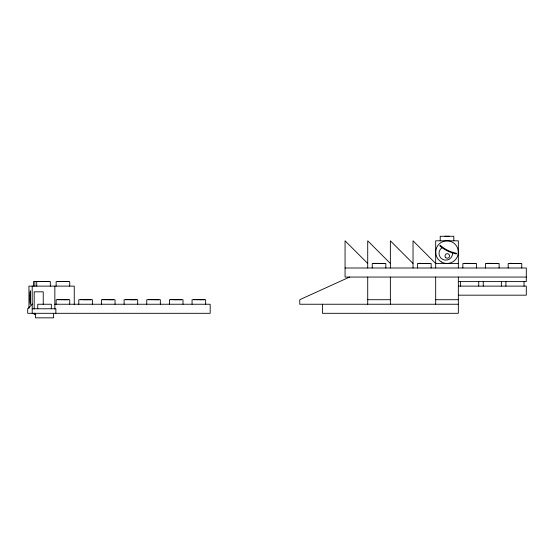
<?xml version="1.0" encoding="UTF-8"?>
<svg xmlns="http://www.w3.org/2000/svg" width="554" height="554" viewBox="0 0 554 554"><rect width="100%" height="100%" fill="white"/><g stroke="black" fill="none" stroke-linecap="round" stroke-linejoin="round"><path stroke-width="0.83" d="M30.117 298.558L30.117 296.563M30.131 297.283L30.117 295.912M30.138 296.189L30.124 295.275M30.138 295.656L30.193 292.228M30.145 295.144L30.221 290.774L30.262 291.162M30.262 303.959L30.228 304.354L30.145 299.984M32.471 304.007L27.7 308.772L27.7 313.308L210.188 313.308L210.188 304.243L54.756 304.243M442.694 247.306L442.016 247.7A6.793 6.793 0 0 0 442.591 259.341A6.793 6.793 0 0 0 452.59 253.351L452.493 252.264M349.588 277.055L299.749 299.714L299.749 304.243L458.338 304.243M373.715 263.351L376.381 263.351M419.025 263.351L421.691 263.351M464.335 263.351L467.001 263.351M467.424 263.351L469.896 263.351M486.987 263.351L489.66 263.351M492.603 263.351L490.2 263.351M509.645 263.351L512.312 263.351M458.338 263.462L435.679 263.462L413.028 240.81L413.028 267.998M345.059 267.998L526.3 267.998L526.3 281.605L458.338 281.605M526.3 277.055L345.059 277.055L345.059 240.81L367.718 263.462M34.944 281.474L48.87 281.584M57.602 281.474L60.268 281.474M63.163 281.474L60.774 281.584M458.338 286.12L526.3 286.12L526.3 295.178L458.338 295.178M57.602 299.596L60.268 299.596M63.163 299.596L60.774 299.714M80.254 299.596L82.927 299.596M102.912 299.596L105.579 299.596M106.001 299.714L108.529 299.596M125.564 299.596L128.237 299.596M128.66 299.596L131.18 299.714M148.223 299.596L150.889 299.596M153.804 299.596L151.311 299.714M170.874 299.596L173.547 299.596M193.533 299.596L196.199 299.596M199.149 299.596L196.622 299.714M367.718 299.714L390.369 299.714M435.679 299.714L458.338 299.714M32.194 308.772L55.864 308.772L55.864 313.308M35.83 314.478L34.182 314.478L34.182 313.142M413.028 263.462L390.369 240.81L390.369 267.998M390.369 263.462L367.718 240.81L367.718 267.998M30.193 302.893L30.138 299.472M30.138 298.938L30.124 299.853M30.117 299.215L30.131 297.837M524.036 281.584L524.036 286.134M521.764 267.998L521.764 263.462L508.177 263.462L508.177 267.998M520.317 263.462L518.544 263.462M518.059 263.462L515.615 263.462M515.206 263.462L512.734 263.462M505.913 281.584L505.913 286.134M501.377 281.584L501.377 286.134M499.112 267.998L499.112 263.462L485.526 263.462L485.526 267.998M497.665 263.462L495.892 263.462M495.401 263.462L492.956 263.462M483.254 281.584L483.254 286.134M478.725 281.584L478.725 286.134M476.454 267.998L476.454 263.462L462.867 263.462L462.867 267.998M475.007 263.462L473.234 263.462M472.749 263.462L470.304 263.462M460.603 281.584L460.603 286.134M458.338 267.998L458.338 240.81L435.679 240.81L435.679 267.998M458.338 277.055L458.338 313.308L322.407 313.308L322.407 304.243M453.802 240.81L453.802 236.274L440.215 236.274L440.215 240.81M449.079 236.274L444.931 236.274M435.679 277.055L435.679 304.243M431.144 267.998L431.144 263.462L417.557 263.462L417.557 267.998M429.696 263.462L427.923 263.462M427.439 263.462L424.994 263.462M424.586 263.462L422.113 263.462M390.369 277.055L390.369 304.243M385.833 267.998L385.833 263.462L372.246 263.462L372.246 267.998M384.386 263.462L382.613 263.462M382.128 263.462L379.684 263.462M379.296 263.462L376.921 263.351M367.718 277.055L367.718 304.243M205.652 304.243L205.652 299.714L192.065 299.714L192.065 304.243M204.204 299.714L202.432 299.714M201.947 299.714L199.502 299.714M183 304.243L183 299.714L169.413 299.714L169.413 304.243M181.553 299.714L179.78 299.714M179.288 299.714L176.844 299.714M176.456 299.714L173.97 299.714M160.341 304.243L160.341 299.714L146.755 299.714L146.755 304.243M158.894 299.714L157.121 299.714M156.637 299.714L154.192 299.714M137.69 304.243L137.69 299.714L124.103 299.714L124.103 304.243M136.242 299.714L134.47 299.714M133.978 299.714L131.533 299.714M115.031 304.243L115.031 299.714L101.444 299.714L101.444 304.243M113.584 299.714L111.811 299.714M111.326 299.714L108.882 299.714M92.38 304.243L92.38 299.714L78.793 299.714L78.793 304.243M90.932 299.714L89.159 299.714M88.668 299.714L86.223 299.714M85.835 299.714L83.349 299.714M74.257 304.811L74.257 286.12L28.946 286.12L28.946 308.363M69.721 286.12L69.721 281.584L56.134 281.584L56.134 286.12M69.721 304.243L69.721 299.714L56.134 299.714L56.134 304.243M68.274 281.584L66.501 281.584M68.274 299.714L66.501 299.714M66.016 281.584L63.572 281.584M66.016 299.714L63.572 299.714M54.853 286.12L54.853 309.056M53.6 313.308L53.6 317.837L35.477 317.837L35.477 313.308M51.335 308.772L51.335 304.243L37.741 304.243L37.741 308.772M50.317 286.12L50.317 281.584L33.482 281.584L33.482 286.12M43.24 304.478L43.24 291.826L34.182 291.826L34.182 309.035M36.73 281.584L36.73 286.12M34.874 281.584L34.874 286.12M32.194 286.12L32.194 313.308M456.288 253.303L456.143 253.961L451.739 252.742A36.813 36.813 0 0 1 442.286 247.839L439.883 245.962L440.056 245.242L443.699 248.005A36.813 36.813 0 0 0 451.884 252.063L456.288 253.303M441.344 261.945A11.329 11.329 0 0 0 458.338 252.139A11.329 11.329 0 0 0 441.344 242.327A11.329 11.329 0 0 0 441.344 261.945M445.755 257.631A2.264 2.264 0 0 0 449.502 256.46A2.264 2.264 0 0 0 446.614 253.801A2.264 2.264 0 0 0 445.755 257.631"/></g></svg>
